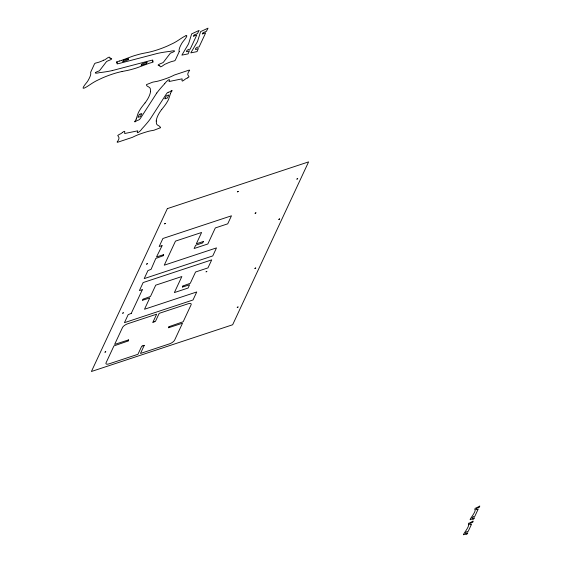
<?xml version="1.0" encoding="UTF-8"?>
<svg xmlns="http://www.w3.org/2000/svg" width="563" height="563" viewBox="0 0 563 563"><rect width="100%" height="100%" fill="white"/><g stroke="black" fill="none" stroke-linecap="round" stroke-linejoin="round"><path stroke-width="0.84" d="M142.516 345.985L144.205 345.316M144.241 345.386L140.483 353.458L169.386 343.894A4.771 1.752 -28.8 0 0 174.621 340.129L182.503 323.218L168.506 327.765M152.897 322.268L156.648 314.182L127.752 323.746A4.771 1.752 -28.8 0 0 122.516 327.511L114.627 344.422L128.631 339.876M154.607 321.698L152.925 322.325M104.978 352.121L105.802 351.671L105.007 352.178M122.671 313.162L123.487 312.711L122.727 313.232M146.563 264.096L147.386 263.646M147.407 263.744L146.591 264.153M164.635 223.792L165.459 223.342M165.48 223.441L164.678 223.856M206.832 271.493L205.981 271.866L206.804 271.422M238.255 191.526L237.403 191.892L238.226 191.455M237.213 307.384L238.036 306.934M238.058 307.032L237.255 307.447M255.088 213.243L255.912 212.793M255.933 212.891L255.145 213.314M254.898 268.424L255.722 267.974M255.75 268.044L254.94 268.488M278.798 219.359L279.621 218.908M279.649 218.979L278.854 219.429M296.87 179.055L297.693 178.605M297.721 178.675L296.926 179.125M150.483 91.361L150.335 88.82A22.084 8.128 -28.8 0 0 149.272 87.314L147.189 86.069A10.718 3.948 -28.8 0 1 146.528 84.591L152.812 82.121L156.542 81.452A26.904 9.902 -28.8 0 0 159.301 80.762L162.425 79.812A52.331 19.262 -28.8 0 0 167.366 78.102L168.175 77.793A24.568 9.043 -28.8 0 0 174.354 75.027L189.295 70.051L189.654 70.333A15.138 5.574 -28.8 0 0 187.831 74.879L189.027 76.814L187.62 77.905M156.282 121.003L156.43 123.543A22.084 8.128 -28.8 0 0 157.492 125.049L159.575 126.295A10.718 3.948 -28.8 0 1 160.237 127.773M128.181 340.981L113.937 345.907L106.055 362.818A4.771 1.752 -28.8 0 0 109.046 363.86L137.942 354.296L141.693 346.259L142.495 345.886M128.653 339.946L128.16 340.875M131.327 313.366L128.181 314.647L124.444 322.669L193.01 299.98L196.747 291.958L144.501 309.249L149.765 297.954L142.636 300.241M142.326 289.776L131.299 313.295M142.594 300.178L143.115 299.242M143.065 299.171L150.462 296.469L155.726 285.174L181.849 276.532L174.368 292.577L188.077 288.038L189.604 284.772L182.482 287.067M162.081 245.721L156.5 256.946L163.643 254.666M163.207 255.743L155.81 258.431L151.074 269.339L147.935 270.585L144.198 278.608L212.765 255.919L216.502 247.896L164.255 265.187L175.48 241.119L201.603 232.47L196.339 243.765L203.482 241.485M163.671 254.743L163.179 255.672M168.478 327.708L168.999 326.779M168.942 326.702L183.193 321.733L191.082 304.822A4.771 1.752 -28.8 0 0 188.091 303.781L159.188 313.345L155.444 321.367L154.656 321.762M182.433 286.989L182.926 286.046M182.898 285.99L190.294 283.288L195.565 271.992L207.972 267.889L211.716 259.867L143.15 282.556L139.406 290.578L142.298 289.706M203.51 241.562L202.624 242.934L195.65 245.25L194.122 248.522L207.838 243.983L215.319 227.938L227.726 223.828L231.47 215.805L162.904 238.494L159.16 246.517L162.053 245.644M179.245 51.585L175.22 60.304L174.277 60.91A15.138 5.574 -28.8 0 0 166.191 63.76C164.445 63.788 160.645 68.299 159.857 66.399A4.807 1.773 -28.8 0 0 159.843 65.78M160.216 127.836L153.952 130.243L150.222 130.912A26.904 9.902 -28.8 0 0 147.464 131.601L144.339 132.558A52.331 19.262 -28.8 0 0 139.399 134.261L138.589 134.571A24.568 9.043 -28.8 0 0 132.411 137.337L117.47 142.319L117.111 142.031A15.138 5.574 -28.8 0 0 118.934 137.492L117.744 135.465L119.469 134.325A4.807 1.773 -28.8 0 0 120.827 133.705L121.228 133.41A10.31 3.793 -28.8 0 0 122.27 132.622M136.218 119.025L138.153 113.121A46.356 17.066 -28.8 0 1 138.984 111.474L140.194 109.412A48.031 17.685 -28.8 0 1 142.333 106.337L145.008 102.945M170.547 93.338L168.611 99.243A46.356 17.066 -28.8 0 1 167.781 100.897L166.571 102.952A48.031 17.685 -28.8 0 1 164.431 106.027L161.757 109.419M134.902 121.376L135.676 120.144A11.232 4.131 -28.8 0 0 136.246 119.011M171.553 91.48L171.863 90.988A12.632 4.652 -28.8 0 0 171.968 90.819L171.891 90.481M171.743 91.185L171.089 92.226A11.232 4.131 -28.8 0 0 170.519 93.352M116.611 62L117.428 61.599A12.632 4.652 -28.8 0 1 117.688 61.522L119.602 61.008M156.774 93.022L141.89 116.098A54.161 19.937 -28.8 0 1 139.518 119.532L138.329 120.144A3.674 1.351 -28.8 0 0 136.464 120.841L136.042 121.228A4.835 1.78 -28.8 0 1 135.613 121.538M164.713 83.676C165.438 82.198 171.412 76.674 168.999 81.536L181.905 78.883A2.161 0.795 -28.8 0 1 182.173 79.052L182.088 79.904A16.559 6.094 -28.8 0 0 181.94 80.551L182.321 81.1L183.496 80.516A9.993 3.681 -28.8 0 0 184.08 80.066L184.488 79.742A10.31 3.793 -28.8 0 1 185.53 78.954L185.952 78.686A4.807 1.773 -28.8 0 1 187.289 78.046L187.514 77.947M122.481 132.46L122.685 132.298A9.993 3.681 -28.8 0 1 123.269 131.848L124.444 131.263L124.824 131.742A16.559 6.094 -28.8 0 1 124.669 132.467L124.592 133.318A2.161 0.795 -28.8 0 0 124.859 133.48L137.773 130.82C135.437 135.613 141.222 130.313 142.052 128.688A105.147 38.706 -28.8 0 0 150.018 119.335L164.875 96.266A54.161 19.937 -28.8 0 1 167.246 92.832L168.112 92.311M103.648 60.227C105.365 60.192 109.138 55.702 109.982 57.51A4.807 1.773 -28.8 0 0 109.989 58.186M186.05 35.673C188.894 34.864 183.39 41.015 182.926 41.704A26.904 9.902 -28.8 0 0 181.687 43.541L180.667 45.448A52.331 19.262 -28.8 0 0 179.47 48.27L179.344 48.7A24.568 9.043 -28.8 0 0 179.224 51.599M121.502 60.389L132.396 56.307A46.356 17.066 -28.8 0 1 135.155 55.427L138.428 54.491A48.031 17.685 -28.8 0 1 142.974 53.401L147.696 52.479A52.781 19.431 -28.8 0 0 167.408 46.032L173.087 43.337A22.084 8.128 -28.8 0 0 177.401 40.881L182.18 37.742A10.718 3.948 -28.8 0 1 186.05 35.666M168.295 92.262L168.436 92.219A3.674 1.351 -28.8 0 0 170.3 91.523L170.723 91.136A4.835 1.78 -28.8 0 1 171.152 90.826A1.133 0.415 -28.8 0 1 171.891 90.474M112.255 70.579L147.605 61.297A54.161 19.937 -28.8 0 1 152.714 60.051L152.89 60.487A3.674 1.351 -28.8 0 0 152.531 61.543M122.136 71.487L126.865 70.558A48.031 17.685 -28.8 0 0 131.404 69.474L134.677 68.538A46.356 17.066 -28.8 0 0 137.435 67.659L148.329 63.577A11.232 4.131 -28.8 0 1 150.222 62.972L152.144 62.444A12.632 4.652 -28.8 0 0 152.404 62.366L153.22 61.965A1.133 0.415 -28.8 0 0 153.164 61.656A4.835 1.78 -28.8 0 0 152.946 61.55L152.728 61.473M110.088 58.179L110.221 58.263A10.31 3.793 -28.8 0 0 110.897 58.432L111.192 58.489A9.993 3.681 -28.8 0 1 111.594 58.573L111.692 59.073L110.137 59.952A16.559 6.094 -28.8 0 1 108.863 60.466L107.09 61.24A2.161 0.795 -28.8 0 0 106.47 61.648L99.454 70.797C92.972 73 94.725 73.866 99.834 72.592A105.147 38.706 -28.8 0 0 112.241 70.6M117.118 63.915A54.161 19.937 -28.8 0 0 122.234 62.662L157.577 53.386A105.147 38.706 -28.8 0 1 169.977 51.388C174.98 50.149 176.951 50.867 170.378 53.168L163.361 62.317A2.161 0.795 -28.8 0 1 162.742 62.725L160.969 63.499A16.559 6.094 -28.8 0 0 159.695 64.006L158.14 64.893L158.238 65.392A9.993 3.681 -28.8 0 0 158.639 65.477L158.942 65.526A10.31 3.793 -28.8 0 1 159.625 65.695M117.301 62.423A3.674 1.351 -28.8 0 1 116.914 63.443M116.886 62.416A4.835 1.78 -28.8 0 1 116.64 62.331M116.668 62.31A1.133 0.415 -28.8 0 1 116.597 62.007M121.495 60.403A11.232 4.131 -28.8 0 1 119.609 60.994M156.746 93.029A105.147 38.706 -28.8 0 1 164.741 83.676M135.599 121.531A1.133 0.415 -28.8 0 1 134.874 121.897L134.796 121.545A12.632 4.652 -28.8 0 1 134.902 121.376M150.553 91.333A52.781 19.431 -28.8 0 1 145.036 102.938M156.211 121.031A52.781 19.431 -28.8 0 1 161.729 109.426M122.15 71.466A52.781 19.431 -28.8 0 0 102.424 77.933L96.745 80.629A22.084 8.128 -28.8 0 0 92.431 83.085L87.652 86.223A10.718 3.948 -28.8 0 1 83.781 88.3C81.192 89.053 86.223 83.085 86.906 82.261A26.904 9.902 -28.8 0 0 88.145 80.425L89.165 78.517A52.331 19.262 -28.8 0 0 90.362 75.695L90.488 75.266A24.568 9.043 -28.8 0 0 90.608 72.367L94.612 63.654L95.59 63.049A15.138 5.574 -28.8 0 0 103.641 60.206M468.423 524.73C469.809 526.722 460.611 536.996 464.355 534.35A1.098 0.408 -28.8 0 1 464.665 534.252L466.614 534.4L467.508 533.527A22.105 8.135 -28.8 0 0 467.635 533.217L467.677 533.098A16.144 5.954 -28.7 0 0 467.79 532.76C463.419 535.336 465.911 531 468.205 531.359L471.646 523.984C468.022 526.454 469.697 522.056 472.624 522.394A16.285 6.01 -28.7 0 0 472.836 522.035L473.124 521.028L469.992 522.823A1.098 0.408 -28.8 0 1 469.676 522.936L468.472 523.308L468.423 524.73M475.045 509.698C476.411 511.683 467.276 521.95 470.971 519.318A1.098 0.408 -28.8 0 1 471.287 519.22L473.23 519.367L474.123 518.495A22.105 8.135 -28.8 0 0 474.25 518.185L474.299 518.066A16.144 5.954 -28.7 0 0 474.412 517.728C470.021 520.303 472.547 515.968 474.82 516.327L478.261 508.952C474.588 511.45 476.375 506.989 479.247 507.362A16.285 6.01 -28.7 0 0 479.451 507.003L479.789 506.01L476.608 507.791A1.098 0.408 -28.8 0 1 476.298 507.903L475.052 508.34L475.045 509.698M193.581 36.145L196.733 35.117L190.139 49.262C187.388 48.622 183.651 53.886 189.45 50.74L188.112 53.872L181.884 55.125L188.577 43.794L191.666 33.879L199.112 30.409L197.423 33.639L194.144 34.906L193.588 36.131M202.511 33.893L205.664 32.858L199.07 47.011C196.269 46.363 192.588 51.634 198.38 48.488L197.043 51.62L190.808 52.873L197.507 41.542L200.597 31.619L208.036 28.157L206.354 31.387L203.074 32.654L202.518 33.879M128.188 59.734L122.664 61.803L123.346 60.34L128.61 58.651L128.188 59.755M141.172 65.231L146.486 63.626L147.168 62.162L142.003 63.886L141.172 65.231M140.088 114.141L141.827 113.55L140.44 116.555L137.935 117.386L139.328 114.409L140.088 114.141M164.938 98.785L167.373 98.032L168.83 94.978L166.324 95.809L164.945 98.764M167.345 208.634L91.403 371.503L232.653 324.76L308.594 161.891L167.345 208.634"/></g></svg>
